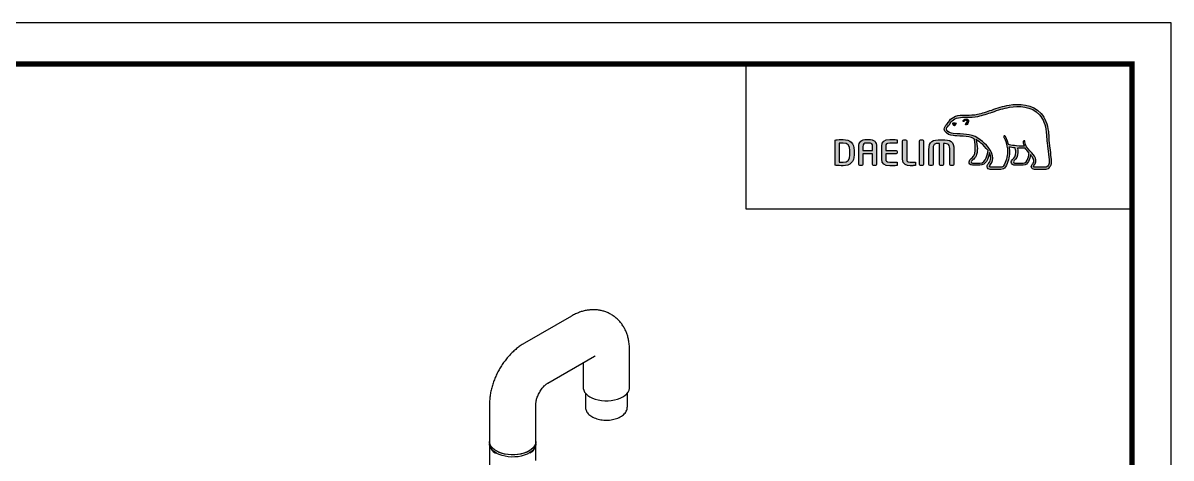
# Model space of a CAD drawing. Extents: x 0 to 1823, y 0 to 1336.
# Drawn here: x 956 to 1823, y 1007 to 1336 of the extents above; entities that cross this region are included whole.
import ezdxf

# ---------------------------------------------------------------- set-up
doc = ezdxf.new("R2010")
doc.units = 0
doc.header["$LTSCALE"] = 10
doc.header["$MEASUREMENT"] = 0
doc.layers.get('0').update_dxf_attribs({"linetype": 'CONTINUOUS'})
doc.layers.add('레이어 1', color=7, linetype='CONTINUOUS')

msp = doc.modelspace()

# ---------------------------------------------------------------- hatches: boundary and pattern name
at = {"layer": '레이어 1'}
h = msp.add_hatch(color=5, dxfattribs=at)
h.dxf.hatch_style = 1
edge = h.paths.add_edge_path(flags=16)
edge.add_spline(control_points=[(1729.71, 1227.44), (1728.92, 1226.56), (1727.92, 1226.55), (1727.88, 1226.55), (1727.88, 1226.55), (1719.88, 1226.55), (1719.88, 1226.55), (1719.59, 1226.55), (1719.36, 1226.62), (1719.22, 1226.77), (1719.1, 1226.89), (1719.04, 1227.07), (1719.04, 1227.29), (1719.04, 1227.74), (1719.37, 1228.16), (1719.72, 1228.6), (1720.04, 1229.01), (1720.35, 1229.41), (1720.52, 1229.89), (1720.96, 1231.07), (1720.91, 1232.33), (1720.39, 1233.43), (1719.45, 1235.44), (1718.05, 1237.01), (1716.69, 1238.53), (1716.69, 1238.53), (1716.23, 1239.04), (1716.23, 1239.04), (1714.46, 1241.01), (1712.64, 1243.04), (1712.5, 1245.8), (1712.46, 1246.35), (1712.21, 1246.68), (1711.86, 1246.66), (1711.86, 1246.66), (1711.34, 1246.41), (1711.33, 1246.41), (1711.19, 1246.26), (1711.11, 1246.03), (1711.11, 1245.76), (1711.11, 1245.76), (1711.12, 1245.67), (1711.12, 1245.67), (1711.19, 1244.67), (1711.43, 1243.7), (1711.84, 1242.68), (1711.84, 1242.68), (1711.89, 1242.58), (1711.89, 1242.58), (1711.89, 1242.58), (1711.78, 1242.57), (1711.78, 1242.57), (1706.64, 1242.37), (1701.61, 1243.34), (1700.13, 1243.7), (1699.22, 1247.37), (1697.74, 1249.8), (1697.68, 1249.9), (1697.56, 1250.09), (1697.38, 1250.24), (1697.2, 1250.29), (1697.2, 1250.29), (1696.77, 1250.23), (1696.72, 1250.22), (1696.68, 1250.17), (1696.6, 1250.06), (1696.44, 1249.84), (1696.44, 1249.84), (1696.42, 1249.66), (1696.42, 1249.66), (1696.42, 1249.66), (1696.55, 1249.18), (1696.55, 1249.18), (1696.67, 1248.98), (1699.3, 1244.37), (1699.3, 1238.25), (1699.3, 1234.48), (1698.31, 1230.92), (1696.35, 1227.68), (1695.89, 1226.9), (1695.27, 1226.55), (1694.36, 1226.55), (1694.36, 1226.55), (1686.48, 1226.55), (1686.48, 1226.55), (1686.22, 1226.55), (1685.67, 1226.73), (1685.67, 1227.3), (1685.67, 1227.62), (1685.96, 1228.13), (1686.45, 1228.68), (1689.73, 1232.33), (1687.84, 1238.05), (1684.69, 1241.81), (1681.64, 1245.44), (1676.68, 1250.01), (1670.3, 1251.14), (1668.05, 1251.54), (1664.33, 1251.76), (1661.33, 1251.93), (1661.33, 1251.93), (1658.3, 1252.11), (1658.3, 1252.11), (1656.75, 1252.23), (1654.18, 1253.19), (1653.4, 1254.67), (1653.07, 1255.28), (1653.1, 1255.91), (1653.52, 1256.62), (1653.78, 1257.05), (1654.14, 1257.43), (1654.59, 1257.88), (1655.08, 1258.38), (1655.6, 1258.9), (1656, 1259.59), (1656, 1259.59), (1656.11, 1259.81), (1656.11, 1259.81), (1657.63, 1262.72), (1660.77, 1264.25), (1665.43, 1264.38), (1665.43, 1264.38), (1668.06, 1264.41), (1668.06, 1264.41), (1670.95, 1264.42), (1674.23, 1264.44), (1676.92, 1265.02), (1680.71, 1265.83), (1684.5, 1267.13), (1687.85, 1268.27), (1687.85, 1268.27), (1687.96, 1268.31), (1687.96, 1268.31), (1692.1, 1269.72), (1696.38, 1271.19), (1700.76, 1271.9), (1707.77, 1273.06), (1717.39, 1273.02), (1723.45, 1266.22), (1726.25, 1263.08), (1727.97, 1258.75), (1728.56, 1253.36), (1728.56, 1253.36), (1728.54, 1253.38), (1728.52, 1253.39), (1728.57, 1253.29), (1728.61, 1252.68), (1728.86, 1249.25), (1728.93, 1247.6), (1729.01, 1245.9), (1729.44, 1242.73), (1729.44, 1242.73), (1730.66, 1232.15), (1730.66, 1232.15), (1730.66, 1232.15), (1730.74, 1230.87), (1730.74, 1230.87), (1730.74, 1229.35), (1730.39, 1228.19), (1729.71, 1227.44)], knot_values=[0, 0, 0, 0, 1, 1, 1, 2, 2, 2, 3, 3, 3, 4, 4, 4, 5, 5, 5, 6, 6, 6, 7, 7, 7, 8, 8, 8, 9, 9, 9, 10, 10, 10, 11, 11, 11, 12, 12, 12, 13, 13, 13, 14, 14, 14, 15, 15, 15, 16, 16, 16, 17, 17, 17, 18, 18, 18, 19, 19, 19, 20, 20, 20, 21, 21, 21, 22, 22, 22, 23, 23, 23, 24, 24, 24, 25, 25, 25, 26, 26, 26, 27, 27, 27, 28, 28, 28, 29, 29, 29, 30, 30, 30, 31, 31, 31, 32, 32, 32, 33, 33, 33, 34, 34, 34, 35, 35, 35, 36, 36, 36, 37, 37, 37, 38, 38, 38, 39, 39, 39, 40, 40, 40, 41, 41, 41, 42, 42, 42, 43, 43, 43, 44, 44, 44, 45, 45, 45, 46, 46, 46, 47, 47, 47, 48, 48, 48, 49, 49, 49, 50, 50, 50, 51, 51, 51, 52, 52, 52, 53, 53, 53, 53], degree=3, periodic=0)
edge = h.paths.add_edge_path(flags=16)
edge.add_spline(control_points=[(1711.23, 1229.72), (1711.23, 1229.72), (1704.71, 1229.72), (1704.71, 1229.72), (1704.23, 1229.72), (1703.84, 1230.11), (1703.84, 1230.6), (1703.84, 1230.94), (1704.14, 1231.38), (1704.42, 1231.68), (1705.75, 1232.95), (1707.11, 1234.7), (1707.11, 1238.02), (1707.11, 1238.02), (1707.02, 1239.52), (1707.02, 1239.53), (1707.02, 1239.53), (1706.78, 1241), (1706.78, 1241), (1706.78, 1241), (1706.77, 1241.09), (1706.77, 1241.09), (1706.77, 1241.09), (1706.86, 1241.08), (1706.86, 1241.08), (1708.08, 1240.99), (1710.45, 1240.86), (1712.7, 1240.97), (1713.28, 1240.06), (1714.2, 1238.88), (1715.55, 1237.32), (1715.49, 1236.54), (1714.85, 1229.72), (1711.23, 1229.72)], knot_values=[0, 0, 0, 0, 1, 1, 1, 2, 2, 2, 3, 3, 3, 4, 4, 4, 5, 5, 5, 6, 6, 6, 7, 7, 7, 8, 8, 8, 9, 9, 9, 10, 10, 10, 11, 11, 11, 11], degree=3, periodic=0)
edge = h.paths.add_edge_path(flags=16)
edge.add_spline(control_points=[(1678.51, 1229.72), (1678.51, 1229.72), (1672.78, 1229.72), (1672.78, 1229.72), (1672.35, 1229.72), (1671.89, 1230.08), (1671.89, 1230.6), (1671.89, 1230.92), (1672.16, 1231.31), (1672.64, 1231.7), (1674.09, 1232.85), (1676.29, 1234.6), (1676.52, 1239.42), (1676.52, 1239.42), (1676.56, 1240.74), (1676.56, 1240.74), (1676.56, 1242.79), (1676.09, 1245.27), (1675.64, 1247.48), (1675.64, 1247.48), (1675.57, 1247.7), (1675.57, 1247.7), (1675.57, 1247.7), (1675.76, 1247.56), (1675.76, 1247.56), (1676.61, 1247.03), (1681.28, 1243.86), (1684.6, 1239.18), (1684.33, 1236.97), (1683.08, 1229.72), (1678.51, 1229.72)], knot_values=[0, 0, 0, 0, 1, 1, 1, 2, 2, 2, 3, 3, 3, 4, 4, 4, 5, 5, 5, 6, 6, 6, 7, 7, 7, 8, 8, 8, 9, 9, 9, 10, 10, 10, 10], degree=3, periodic=0)
edge = h.paths.add_edge_path()
edge.add_spline(control_points=[(1732.28, 1232.31), (1732.28, 1232.33), (1731.06, 1242.95), (1731.06, 1242.95), (1730.61, 1246.13), (1730.55, 1247.82), (1730.49, 1249.32), (1730.49, 1249.32), (1730.19, 1253.52), (1730.19, 1253.52), (1729.55, 1259.26), (1727.69, 1263.9), (1724.66, 1267.29), (1718.12, 1274.64), (1707.91, 1274.72), (1700.49, 1273.5), (1695.94, 1272.75), (1691.59, 1271.26), (1687.39, 1269.82), (1687.39, 1269.82), (1687.25, 1269.78), (1687.25, 1269.78), (1683.97, 1268.66), (1680.24, 1267.38), (1676.58, 1266.6), (1674.06, 1266.06), (1670.91, 1266.04), (1668.13, 1266.02), (1668.13, 1266.02), (1665.38, 1265.99), (1665.38, 1265.99), (1660.09, 1265.86), (1656.49, 1264.03), (1654.67, 1260.55), (1654.67, 1260.55), (1654.58, 1260.4), (1654.58, 1260.4), (1654.28, 1259.87), (1653.84, 1259.42), (1653.44, 1259.02), (1653, 1258.58), (1652.5, 1258.08), (1652.12, 1257.43), (1651.74, 1256.79), (1651.55, 1256.13), (1651.55, 1255.49), (1651.55, 1254.95), (1651.68, 1254.42), (1651.96, 1253.91), (1653.08, 1251.79), (1656.29, 1250.64), (1658.2, 1250.51), (1658.2, 1250.51), (1661.02, 1250.33), (1661.09, 1250.33), (1663.91, 1250.17), (1667.76, 1249.94), (1670.02, 1249.55), (1671.33, 1249.31), (1672.83, 1248.84), (1674.21, 1248.19), (1674.31, 1247.83), (1675.02, 1244.65), (1675.02, 1240.74), (1675.02, 1240.74), (1674.99, 1239.49), (1674.99, 1239.49), (1674.79, 1235.37), (1672.99, 1233.93), (1671.67, 1232.87), (1671.54, 1232.77), (1670.36, 1231.79), (1670.28, 1230.62), (1670.22, 1229.95), (1670.41, 1229.35), (1670.81, 1228.91), (1671.25, 1228.44), (1671.91, 1228.2), (1672.78, 1228.2), (1672.78, 1228.2), (1678.51, 1228.2), (1678.51, 1228.2), (1682.79, 1228.2), (1684.91, 1232.82), (1685.55, 1237.14), (1685.55, 1237.14), (1685.57, 1237.75), (1685.57, 1237.75), (1685.57, 1237.75), (1685.74, 1237.44), (1685.74, 1237.44), (1686.29, 1236.22), (1686.62, 1234.76), (1686.62, 1233.66), (1686.62, 1232.11), (1686.15, 1230.76), (1685.24, 1229.76), (1685.01, 1229.53), (1683.86, 1228.34), (1683.86, 1227.16), (1683.86, 1227.16), (1683.87, 1226.96), (1683.87, 1226.96), (1684.04, 1225.56), (1685.17, 1224.93), (1686.22, 1224.93), (1686.22, 1224.93), (1694.36, 1224.93), (1694.36, 1224.93), (1695.83, 1224.93), (1697, 1225.6), (1697.75, 1226.84), (1699.82, 1230.28), (1700.87, 1234.01), (1700.87, 1237.93), (1700.87, 1239.16), (1700.75, 1240.46), (1700.53, 1241.82), (1700.53, 1241.82), (1700.51, 1241.93), (1700.51, 1241.93), (1700.51, 1241.93), (1700.61, 1241.9), (1700.61, 1241.9), (1701.59, 1241.71), (1703.17, 1241.44), (1705.11, 1241.23), (1705.11, 1241.23), (1705.17, 1241.22), (1705.17, 1241.22), (1705.17, 1241.22), (1705.43, 1239.73), (1705.43, 1239.73), (1705.43, 1239.73), (1705.49, 1239.38), (1705.49, 1239.37), (1705.49, 1239.37), (1705.57, 1238.05), (1705.57, 1238.05), (1705.57, 1234.89), (1704.13, 1233.51), (1703.36, 1232.77), (1703.34, 1232.76), (1702.27, 1231.67), (1702.15, 1230.7), (1702.15, 1230.7), (1702.11, 1230.4), (1702.11, 1230.4), (1702.11, 1230.09), (1702.19, 1229.49), (1702.72, 1228.94), (1703.2, 1228.45), (1703.92, 1228.2), (1704.89, 1228.2), (1704.89, 1228.2), (1711.23, 1228.2), (1711.23, 1228.2), (1715.08, 1228.2), (1716.24, 1233.1), (1716.7, 1235.84), (1716.7, 1235.84), (1716.73, 1236.12), (1716.73, 1236.12), (1716.73, 1236.12), (1716.88, 1235.91), (1716.88, 1235.91), (1717.77, 1234.78), (1718.54, 1233.52), (1718.92, 1232.74), (1719.12, 1232.33), (1719.22, 1231.88), (1719.22, 1231.42), (1719.22, 1231.42), (1719.08, 1230.51), (1719.08, 1230.51), (1718.93, 1230.01), (1718.59, 1229.55), (1718.26, 1229.1), (1717.77, 1228.47), (1717.27, 1227.81), (1717.27, 1227.02), (1717.27, 1227.02), (1717.31, 1226.58), (1717.31, 1226.58), (1717.55, 1225.52), (1718.4, 1224.93), (1719.73, 1224.93), (1719.73, 1224.93), (1727.87, 1224.93), (1727.87, 1224.93), (1728.05, 1224.93), (1729.64, 1224.97), (1730.89, 1226.32), (1731.88, 1227.4), (1732.37, 1228.88), (1732.37, 1230.85), (1732.37, 1230.85), (1732.28, 1232.31), (1732.28, 1232.31)], knot_values=[0, 0, 0, 0, 1, 1, 1, 2, 2, 2, 3, 3, 3, 4, 4, 4, 5, 5, 5, 6, 6, 6, 7, 7, 7, 8, 8, 8, 9, 9, 9, 10, 10, 10, 11, 11, 11, 12, 12, 12, 13, 13, 13, 14, 14, 14, 15, 15, 15, 16, 16, 16, 17, 17, 17, 18, 18, 18, 19, 19, 19, 20, 20, 20, 21, 21, 21, 22, 22, 22, 23, 23, 23, 24, 24, 24, 25, 25, 25, 26, 26, 26, 27, 27, 27, 28, 28, 28, 29, 29, 29, 30, 30, 30, 31, 31, 31, 32, 32, 32, 33, 33, 33, 34, 34, 34, 35, 35, 35, 36, 36, 36, 37, 37, 37, 38, 38, 38, 39, 39, 39, 40, 40, 40, 41, 41, 41, 42, 42, 42, 43, 43, 43, 44, 44, 44, 45, 45, 45, 46, 46, 46, 47, 47, 47, 48, 48, 48, 49, 49, 49, 50, 50, 50, 51, 51, 51, 52, 52, 52, 53, 53, 53, 54, 54, 54, 55, 55, 55, 56, 56, 56, 57, 57, 57, 58, 58, 58, 59, 59, 59, 60, 60, 60, 61, 61, 61, 62, 62, 62, 63, 63, 63, 64, 64, 64, 65, 65, 65, 66, 66, 66, 66], degree=3, periodic=0)
edge = h.paths.add_edge_path(flags=0)
edge.add_spline(control_points=[(1658.06, 1259.79), (1658.06, 1259.79), (1659.25, 1260.33), (1660.72, 1259.76), (1660.72, 1259.76), (1660.9, 1259.69), (1660.66, 1259.35), (1659.95, 1258.39), (1659.24, 1258.18), (1659.24, 1258.18), (1659.24, 1258.18), (1658.73, 1258), (1658.45, 1258.35), (1657.87, 1259.03), (1657.85, 1259.43), (1657.85, 1259.43), (1657.85, 1259.43), (1657.79, 1259.72), (1658.06, 1259.79)], knot_values=[0, 0, 0, 0, 1, 1, 1, 2, 2, 2, 3, 3, 3, 4, 4, 4, 5, 5, 5, 6, 6, 6, 6], degree=3, periodic=0)
edge = h.paths.add_edge_path(flags=0)
edge.add_spline(control_points=[(1665.88, 1261.97), (1665.7, 1261.78), (1665.69, 1261.46), (1665.88, 1261.29), (1666.06, 1261.12), (1666.38, 1261.16), (1666.56, 1261.36), (1666.65, 1261.46), (1667.62, 1262.61), (1668.46, 1262.02), (1668.77, 1261.8), (1668.9, 1261.49), (1668.85, 1261.08), (1668.78, 1260.44), (1668.22, 1259.7), (1667.83, 1259.45), (1667.61, 1259.32), (1667.46, 1259.03), (1667.57, 1258.8), (1667.67, 1258.57), (1667.96, 1258.5), (1668.2, 1258.61), (1668.9, 1258.94), (1669.79, 1260.07), (1669.91, 1261.11), (1669.99, 1261.84), (1669.66, 1262.44), (1669.08, 1262.84), (1667.83, 1263.73), (1666.41, 1262.54), (1665.88, 1261.97)], knot_values=[0, 0, 0, 0, 1, 1, 1, 2, 2, 2, 3, 3, 3, 4, 4, 4, 5, 5, 5, 6, 6, 6, 7, 7, 7, 8, 8, 8, 9, 9, 9, 10, 10, 10, 10], degree=3, periodic=0)
edge = h.paths.add_edge_path(flags=0)
edge.add_spline(control_points=[(1665.72, 1261.1), (1665.72, 1261.1), (1665.72, 1261.1), (1665.72, 1261.1), (1665.72, 1261.1), (1665.72, 1261.1), (1665.72, 1261.1)], knot_values=[0, 0, 0, 0, 1, 1, 1, 2, 2, 2, 2], degree=3, periodic=0)
h = msp.add_hatch(color=5, dxfattribs=at)
h.dxf.hatch_style = 2
edge = h.paths.add_edge_path()
edge.add_spline(control_points=[(1658.06, 1259.79), (1658.06, 1259.79), (1659.25, 1260.33), (1660.72, 1259.76), (1660.72, 1259.76), (1660.9, 1259.69), (1660.66, 1259.35), (1659.95, 1258.39), (1659.24, 1258.18), (1659.24, 1258.18), (1659.24, 1258.18), (1658.73, 1258), (1658.45, 1258.35), (1657.87, 1259.03), (1657.85, 1259.43), (1657.85, 1259.43), (1657.85, 1259.43), (1657.79, 1259.72), (1658.06, 1259.79)], knot_values=[0, 0, 0, 0, 1, 1, 1, 2, 2, 2, 3, 3, 3, 4, 4, 4, 5, 5, 5, 6, 6, 6, 6], degree=3, periodic=0)
h = msp.add_hatch(color=5, dxfattribs=at)
h.dxf.hatch_style = 2
edge = h.paths.add_edge_path()
edge.add_spline(control_points=[(1665.88, 1261.97), (1665.7, 1261.78), (1665.69, 1261.46), (1665.88, 1261.29), (1666.06, 1261.12), (1666.38, 1261.16), (1666.56, 1261.36), (1666.65, 1261.46), (1667.62, 1262.61), (1668.46, 1262.02), (1668.77, 1261.8), (1668.9, 1261.49), (1668.85, 1261.08), (1668.78, 1260.44), (1668.22, 1259.7), (1667.83, 1259.45), (1667.61, 1259.32), (1667.46, 1259.03), (1667.57, 1258.8), (1667.67, 1258.57), (1667.96, 1258.5), (1668.2, 1258.61), (1668.9, 1258.94), (1669.79, 1260.07), (1669.91, 1261.11), (1669.99, 1261.84), (1669.66, 1262.44), (1669.08, 1262.84), (1667.83, 1263.73), (1666.41, 1262.54), (1665.88, 1261.97)], knot_values=[0, 0, 0, 0, 1, 1, 1, 2, 2, 2, 3, 3, 3, 4, 4, 4, 5, 5, 5, 6, 6, 6, 7, 7, 7, 8, 8, 8, 9, 9, 9, 10, 10, 10, 10], degree=3, periodic=0)
h = msp.add_hatch(color=5, dxfattribs=at)
h.dxf.hatch_style = 2
edge = h.paths.add_edge_path()
edge.add_spline(control_points=[(1580.37, 1235.94), (1580.37, 1232.22), (1578.67, 1230.42), (1575.19, 1230.42), (1575.19, 1230.42), (1572.8, 1230.46), (1572.18, 1230.47), (1572.18, 1230.47), (1572.18, 1244.71), (1572.18, 1244.71), (1573.41, 1244.84), (1575.17, 1244.86), (1575.19, 1244.86), (1578.77, 1244.86), (1580.37, 1243.15), (1580.37, 1239.34), (1580.37, 1239.34), (1580.37, 1235.94), (1580.37, 1235.94)], knot_values=[0, 0, 0, 0, 1, 1, 1, 2, 2, 2, 3, 3, 3, 4, 4, 4, 5, 5, 5, 6, 6, 6, 6], degree=3, periodic=0)
edge = h.paths.add_edge_path()
edge.add_spline(control_points=[(1575.19, 1247.53), (1573.25, 1247.53), (1570.74, 1247.41), (1569.91, 1247.28), (1569.4, 1247.19), (1569.07, 1246.81), (1569.07, 1246.3), (1569.07, 1246.3), (1569.07, 1228.97), (1569.07, 1228.97), (1569.07, 1228.44), (1569.4, 1228.06), (1569.94, 1227.99), (1570.72, 1227.86), (1573.22, 1227.74), (1575.19, 1227.74), (1580.59, 1227.74), (1583.45, 1230.58), (1583.45, 1235.94), (1583.45, 1235.94), (1583.45, 1239.34), (1583.45, 1239.34), (1583.45, 1244.7), (1580.59, 1247.53), (1575.19, 1247.53)], knot_values=[0, 0, 0, 0, 1, 1, 1, 2, 2, 2, 3, 3, 3, 4, 4, 4, 5, 5, 5, 6, 6, 6, 7, 7, 7, 8, 8, 8, 8], degree=3, periodic=0)
h = msp.add_hatch(color=5, dxfattribs=at)
h.dxf.hatch_style = 2
edge = h.paths.add_edge_path()
edge.add_spline(control_points=[(1597.4, 1239.36), (1597.4, 1239.36), (1590.1, 1239.36), (1590.1, 1239.36), (1590.1, 1239.63), (1590.1, 1241.96), (1590.1, 1241.96), (1590.1, 1244.39), (1590.83, 1244.8), (1593, 1244.8), (1593, 1244.8), (1594.51, 1244.8), (1594.51, 1244.8), (1596.67, 1244.8), (1597.4, 1244.39), (1597.4, 1241.96), (1597.4, 1241.96), (1597.4, 1239.63), (1597.4, 1239.36)], knot_values=[0, 0, 0, 0, 1, 1, 1, 2, 2, 2, 3, 3, 3, 4, 4, 4, 5, 5, 5, 6, 6, 6, 6], degree=3, periodic=0)
edge = h.paths.add_edge_path()
edge.add_spline(control_points=[(1594.51, 1247.53), (1594.51, 1247.53), (1593, 1247.53), (1593, 1247.53), (1588.86, 1247.53), (1587.02, 1245.81), (1587.02, 1241.96), (1587.02, 1241.96), (1587.02, 1228.77), (1587.02, 1228.77), (1587.02, 1228.31), (1587.4, 1227.92), (1587.84, 1227.92), (1587.84, 1227.92), (1589.29, 1227.92), (1589.29, 1227.92), (1589.8, 1227.92), (1590.1, 1228.35), (1590.1, 1228.77), (1590.1, 1228.77), (1590.1, 1236.35), (1590.1, 1236.65), (1590.1, 1236.65), (1597.4, 1236.65), (1597.4, 1236.65), (1597.4, 1236.35), (1597.4, 1228.77), (1597.4, 1228.77), (1597.4, 1228.3), (1597.77, 1227.92), (1598.23, 1227.92), (1598.23, 1227.92), (1599.65, 1227.92), (1599.65, 1227.92), (1600.15, 1227.92), (1600.49, 1228.36), (1600.49, 1228.77), (1600.49, 1228.77), (1600.49, 1241.96), (1600.49, 1241.96), (1600.49, 1245.81), (1598.64, 1247.53), (1594.51, 1247.53)], knot_values=[0, 0, 0, 0, 1, 1, 1, 2, 2, 2, 3, 3, 3, 4, 4, 4, 5, 5, 5, 6, 6, 6, 7, 7, 7, 8, 8, 8, 9, 9, 9, 10, 10, 10, 11, 11, 11, 12, 12, 12, 13, 13, 13, 14, 14, 14, 14], degree=3, periodic=0)
h = msp.add_hatch(color=5, dxfattribs=at)
h.dxf.hatch_style = 2
edge = h.paths.add_edge_path()
edge.add_spline(control_points=[(1604.41, 1242.49), (1604.41, 1242.49), (1604.41, 1232.79), (1604.41, 1232.79), (1604.41, 1229.39), (1606.35, 1227.74), (1610.34, 1227.74), (1612.1, 1227.74), (1614.5, 1227.77), (1615.45, 1227.86), (1615.44, 1227.86), (1615.92, 1227.91), (1615.92, 1227.91), (1615.92, 1227.91), (1616.06, 1227.92), (1616.06, 1227.92), (1616.06, 1227.92), (1616.06, 1230.52), (1616.06, 1230.52), (1616.06, 1230.52), (1610.36, 1230.52), (1610.36, 1230.52), (1607.5, 1230.52), (1607.5, 1231.33), (1607.5, 1232.79), (1607.5, 1232.79), (1607.5, 1236.38), (1607.5, 1236.67), (1607.8, 1236.67), (1615.16, 1236.67), (1615.16, 1236.67), (1615.65, 1236.67), (1616.04, 1237.05), (1616.04, 1237.52), (1616.04, 1237.52), (1616.04, 1238.48), (1616.04, 1238.48), (1616.04, 1238.96), (1615.65, 1239.34), (1615.16, 1239.34), (1615.16, 1239.34), (1607.8, 1239.34), (1607.5, 1239.34), (1607.5, 1239.62), (1607.5, 1242.49), (1607.5, 1242.49), (1607.5, 1243.95), (1607.5, 1244.76), (1610.36, 1244.76), (1610.36, 1244.76), (1616.06, 1244.73), (1616.06, 1244.73), (1616.06, 1244.73), (1616.06, 1247.31), (1616.06, 1247.31), (1616.06, 1247.31), (1615.45, 1247.38), (1615.45, 1247.38), (1614.33, 1247.48), (1611.76, 1247.53), (1610.34, 1247.53), (1606.35, 1247.53), (1604.41, 1245.89), (1604.41, 1242.49)], knot_values=[0, 0, 0, 0, 1, 1, 1, 2, 2, 2, 3, 3, 3, 4, 4, 4, 5, 5, 5, 6, 6, 6, 7, 7, 7, 8, 8, 8, 9, 9, 9, 10, 10, 10, 11, 11, 11, 12, 12, 12, 13, 13, 13, 14, 14, 14, 15, 15, 15, 16, 16, 16, 17, 17, 17, 18, 18, 18, 19, 19, 19, 20, 20, 20, 21, 21, 21, 21], degree=3, periodic=0)
h = msp.add_hatch(color=5, dxfattribs=at)
h.dxf.hatch_style = 2
edge = h.paths.add_edge_path()
edge.add_spline(control_points=[(1621.01, 1247.36), (1620.53, 1247.36), (1620.12, 1246.96), (1620.12, 1246.5), (1620.12, 1246.5), (1620.12, 1232.79), (1620.12, 1232.79), (1620.12, 1228.32), (1623.18, 1227.74), (1625.83, 1227.74), (1627.78, 1227.74), (1628.28, 1227.82), (1628.86, 1227.92), (1628.86, 1227.92), (1629.19, 1227.97), (1629.19, 1227.97), (1629.19, 1227.97), (1629.64, 1228.03), (1629.64, 1228.03), (1629.64, 1228.03), (1629.77, 1228.05), (1629.77, 1228.05), (1629.77, 1228.05), (1629.77, 1230.52), (1629.77, 1230.52), (1629.77, 1230.52), (1625.86, 1230.52), (1625.86, 1230.52), (1623.21, 1230.52), (1623.21, 1231.52), (1623.21, 1232.49), (1623.21, 1232.49), (1623.21, 1246.5), (1623.21, 1246.5), (1623.21, 1246.96), (1622.81, 1247.36), (1622.34, 1247.36), (1622.34, 1247.36), (1621.01, 1247.36), (1621.01, 1247.36)], knot_values=[0, 0, 0, 0, 1, 1, 1, 2, 2, 2, 3, 3, 3, 4, 4, 4, 5, 5, 5, 6, 6, 6, 7, 7, 7, 8, 8, 8, 9, 9, 9, 10, 10, 10, 11, 11, 11, 12, 12, 12, 13, 13, 13, 13], degree=3, periodic=0)
h = msp.add_hatch(color=5, dxfattribs=at)
h.dxf.hatch_style = 2
edge = h.paths.add_edge_path()
edge.add_spline(control_points=[(1633.6, 1247.36), (1633.08, 1247.36), (1632.77, 1246.93), (1632.77, 1246.52), (1632.77, 1246.52), (1632.77, 1228.77), (1632.77, 1228.77), (1632.77, 1228.3), (1633.14, 1227.92), (1633.6, 1227.92), (1633.6, 1227.92), (1635.04, 1227.92), (1635.04, 1227.92), (1635.55, 1227.92), (1635.86, 1228.35), (1635.86, 1228.77), (1635.86, 1228.77), (1635.86, 1246.52), (1635.86, 1246.52), (1635.86, 1246.99), (1635.5, 1247.36), (1635.04, 1247.36), (1635.04, 1247.36), (1633.6, 1247.36), (1633.6, 1247.36)], knot_values=[0, 0, 0, 0, 1, 1, 1, 2, 2, 2, 3, 3, 3, 4, 4, 4, 5, 5, 5, 6, 6, 6, 7, 7, 7, 8, 8, 8, 8], degree=3, periodic=0)
h = msp.add_hatch(color=5, dxfattribs=at)
h.dxf.hatch_style = 2
edge = h.paths.add_edge_path()
edge.add_spline(control_points=[(1640.01, 1239.7), (1640.01, 1239.7), (1640.01, 1228.77), (1640.01, 1228.77), (1640.01, 1228.3), (1640.38, 1227.92), (1640.84, 1227.92), (1640.84, 1227.92), (1642.3, 1227.92), (1642.3, 1227.92), (1642.82, 1227.92), (1643.12, 1228.35), (1643.12, 1228.77), (1643.12, 1228.77), (1643.12, 1239.43), (1643.12, 1239.43), (1643.12, 1244.12), (1643.92, 1244.58), (1647.89, 1244.59), (1647.89, 1244.3), (1647.89, 1228.77), (1647.89, 1228.77), (1647.89, 1228.28), (1648.25, 1227.92), (1648.71, 1227.92), (1648.71, 1227.92), (1650.15, 1227.92), (1650.15, 1227.92), (1650.66, 1227.92), (1650.97, 1228.35), (1650.97, 1228.77), (1650.97, 1228.77), (1650.97, 1244.25), (1650.97, 1244.56), (1652.83, 1244.55), (1654.13, 1244.4), (1654.84, 1243.7), (1655.59, 1242.95), (1655.73, 1241.56), (1655.73, 1239.43), (1655.73, 1239.43), (1655.73, 1228.77), (1655.73, 1228.77), (1655.73, 1228.31), (1656.11, 1227.92), (1656.56, 1227.92), (1656.56, 1227.92), (1658.03, 1227.92), (1658.03, 1227.92), (1658.54, 1227.92), (1658.85, 1228.36), (1658.85, 1228.77), (1658.85, 1228.77), (1658.85, 1239.7), (1658.85, 1239.7), (1658.85, 1246.32), (1656.5, 1247.44), (1649.45, 1247.44), (1642.37, 1247.44), (1640.01, 1246.32), (1640.01, 1239.7)], knot_values=[0, 0, 0, 0, 1, 1, 1, 2, 2, 2, 3, 3, 3, 4, 4, 4, 5, 5, 5, 6, 6, 6, 7, 7, 7, 8, 8, 8, 9, 9, 9, 10, 10, 10, 11, 11, 11, 12, 12, 12, 13, 13, 13, 14, 14, 14, 15, 15, 15, 16, 16, 16, 17, 17, 17, 18, 18, 18, 19, 19, 19, 20, 20, 20, 20], degree=3, periodic=0)

# ---------------------------------------------------------------- linework, layer by layer
at = {"color": 5, "ltscale": 0.5}
msp.add_line((1501.99, 1194.87), (1501.99, 1304.59), dxfattribs=at)
at = {"color": 5}
msp.add_line((1678.25, 1228.2), (1678.25, 1228.2), dxfattribs=at)
at = {"color": 5, "ltscale": 40}
msp.add_line((1793.31, 1194.87), (1501.99, 1194.87), dxfattribs=at)
at = {"color": 7, "linetype": 'Continuous', "lineweight": 25}
for p, q in [((1369.98, 1114.21), (1334.63, 1093.8)), ((1352.13, 1063.49), (1387.48, 1083.9)), ((1413.91, 1060.27), (1413.91, 1088.85)), ((1378.91, 1078.95), (1378.91, 1060.27)), ((1380.56, 1055.99), (1380.56, 1045.57)), ((1412.26, 1045.57), (1412.26, 1055.99)), ((1308.2, 1048.03), (1308.2, 1019.45)), ((1343.2, 1019.45), (1343.2, 1048.03)), ((1412.26, 1045.44), (1412.26, 1045.57)), ((1308.2, 1019.45), (1308.2, 1017.82)), ((1308.2, 1017.41), (1308.2, 973.15)), ((1343.2, 1017.82), (1343.2, 1019.45)), ((1343.2, 1005.18), (1343.2, 1017.41))]:
    msp.add_line(p, q, dxfattribs=at)
at = {"ltscale": 0.5}
msp.add_lwpolyline([(0, 0), (1822.8, 0), (1822.8, 1335.6), (0, 1335.6)], close=True, dxfattribs=at)
at = {"color": 5, "linetype": 'ByBlock', "lineweight": 200, "const_width": 4.2}
msp.add_lwpolyline([(29.31, 57.19), (1793.31, 57.19), (1793.31, 1304.59), (29.31, 1304.59)], close=True, dxfattribs=at)
at = {"color": 7, "linetype": 'Continuous', "lineweight": 25, "flags": 128}
for points in [[(1378.91, 1060.27), (1378.95, 1059.55), (1379.31, 1058.12), (1380.01, 1056.74), (1381.05, 1055.43), (1382.4, 1054.22), (1384.04, 1053.13), (1385.92, 1052.18), (1388.02, 1051.4), (1390.29, 1050.81), (1392.69, 1050.4), (1395.16, 1050.19), (1397.66, 1050.19), (1400.13, 1050.4), (1402.53, 1050.81), (1404.8, 1051.4), (1406.9, 1052.18), (1408.78, 1053.13), (1410.42, 1054.22), (1411.77, 1055.43), (1412.81, 1056.74), (1413.51, 1058.12), (1413.87, 1059.55), (1413.91, 1060.27)], [(1343.2, 1019.45), (1343.15, 1018.73), (1342.8, 1017.3), (1342.1, 1015.92), (1341.06, 1014.61), (1339.71, 1013.4), (1338.07, 1012.31), (1336.19, 1011.36), (1334.09, 1010.58), (1331.82, 1009.99), (1329.42, 1009.58), (1326.95, 1009.37), (1324.45, 1009.37), (1321.98, 1009.58), (1319.58, 1009.99), (1317.31, 1010.58), (1315.21, 1011.36), (1313.33, 1012.31), (1311.69, 1013.4), (1310.34, 1014.61), (1309.3, 1015.92), (1308.6, 1017.3), (1308.24, 1018.73), (1308.2, 1019.45)], [(1308.68, 1017.09), (1308.28, 1018.51), (1308.2, 1019.45)], [(1308.68, 1015.45), (1308.28, 1016.88), (1308.2, 1017.82)], [(1343.2, 1019.45), (1343.18, 1018.95), (1342.88, 1017.52), (1342.23, 1016.13), (1341.24, 1014.8), (1339.94, 1013.57), (1338.34, 1012.47), (1336.49, 1011.5), (1334.42, 1010.69), (1332.17, 1010.06), (1329.79, 1009.63), (1327.33, 1009.39), (1324.83, 1009.36), (1322.35, 1009.53), (1319.94, 1009.91), (1317.65, 1010.48), (1315.52, 1011.23), (1313.6, 1012.15), (1311.92, 1013.22), (1310.53, 1014.42), (1309.44, 1015.71), (1308.68, 1017.09)], [(1343.2, 1017.82), (1343.18, 1017.32), (1342.88, 1015.89), (1342.23, 1014.5), (1341.24, 1013.17), (1339.94, 1011.94), (1338.34, 1010.83), (1336.49, 1009.86), (1334.42, 1009.06), (1332.17, 1008.43), (1329.79, 1008), (1327.33, 1007.76), (1324.83, 1007.73), (1322.35, 1007.9), (1319.94, 1008.28), (1317.65, 1008.85), (1315.52, 1009.6), (1313.6, 1010.52), (1311.92, 1011.59), (1310.53, 1012.78), (1309.44, 1014.08), (1308.68, 1015.45)]]:
    msp.add_lwpolyline(points, dxfattribs=at)
at = {"color": 7, "linetype": 'Continuous', "lineweight": 25}
for centre, radius, start, end in [((1316.63, 1018.11), 8.44, 183.34421, 242.97026), ((1334.85, 1018.08), 8.36, 298.2826, 356.79065)]:
    msp.add_arc(centre, radius, start, end, dxfattribs=at)
for points, knots in [([(1413.91, 1088.85), (1413.9, 1089.55), (1413.87, 1091.44), (1413.57, 1094.33), (1412.97, 1097.47), (1412.14, 1100.36), (1411.07, 1103.08), (1409.72, 1105.72), (1408.08, 1108.24), (1406.14, 1110.59), (1403.99, 1112.67), (1401.67, 1114.45), (1399.19, 1115.95), (1396.6, 1117.15), (1393.91, 1118.05), (1391.14, 1118.65), (1388.32, 1118.97), (1385.46, 1118.99), (1382.57, 1118.73), (1379.65, 1118.18), (1376.73, 1117.34), (1373.8, 1116.2), (1371.56, 1115.11), (1370.3, 1114.39), (1369.98, 1114.21)], [0, 0, 0, 0, 0.032996, 0.088318, 0.137415, 0.185252, 0.231868, 0.277402, 0.32706, 0.375506, 0.422812, 0.469201, 0.514902, 0.560142, 0.605095, 0.649989, 0.69507, 0.740597, 0.786833, 0.834033, 0.882421, 0.932142, 0.98321, 1, 1, 1, 1]), ([(1334.63, 1093.8), (1334.03, 1093.45), (1332.45, 1092.5), (1329.97, 1090.75), (1327.24, 1088.5), (1324.63, 1086.03), (1322.17, 1083.37), (1319.87, 1080.52), (1317.74, 1077.53), (1315.8, 1074.41), (1314.04, 1071.17), (1312.49, 1067.83), (1311.14, 1064.41), (1310.03, 1060.92), (1309.15, 1057.37), (1308.54, 1053.79), (1308.24, 1050.67), (1308.21, 1048.75), (1308.2, 1048.03)], [0, 0, 0, 0, 0.0396744, 0.1049348, 0.17038, 0.2359304, 0.3013224, 0.3664751, 0.4314192, 0.4962565, 0.5611276, 0.6261704, 0.6915231, 0.7573516, 0.8237981, 0.8909511, 0.9587886, 1, 1, 1, 1]), ([(1387.48, 1083.9), (1387.56, 1083.95), (1387.79, 1084.08), (1387.96, 1084.14), (1387.91, 1084.12), (1387.9, 1084.12)], [0, 0, 0, 0, 0.310392, 0.873175, 1, 1, 1, 1]), ([(1343.2, 1048.03), (1343.2, 1048.14), (1343.21, 1048.45), (1343.27, 1049.17), (1343.45, 1050.24), (1343.76, 1051.5), (1344.23, 1052.91), (1344.85, 1054.43), (1345.61, 1055.99), (1346.5, 1057.52), (1347.48, 1058.97), (1348.52, 1060.29), (1349.54, 1061.42), (1350.51, 1062.33), (1351.36, 1063), (1351.87, 1063.34), (1352.08, 1063.47), (1352.13, 1063.49)], [0, 0, 0, 0, 0.03852, 0.105835, 0.17396, 0.243837, 0.31566, 0.389274, 0.464282, 0.540139, 0.616236, 0.69177, 0.766238, 0.839327, 0.911028, 0.981766, 1, 1, 1, 1]), ([(1380.59, 1045.51), (1380.58, 1045.4), (1380.54, 1044.81), (1380.78, 1043.74), (1381.3, 1042.37), (1382.14, 1041.07), (1383.25, 1039.86), (1384.62, 1038.77), (1386.25, 1037.8), (1388.09, 1036.99), (1390.09, 1036.35), (1392.21, 1035.89), (1394.42, 1035.62), (1396.66, 1035.55), (1398.89, 1035.66), (1401.08, 1035.97), (1403.18, 1036.47), (1405.16, 1037.15), (1406.97, 1038.01), (1408.58, 1039.04), (1409.95, 1040.23), (1411.05, 1041.56), (1411.8, 1042.99), (1412.2, 1044.29), (1412.21, 1045.1), (1412.22, 1045.4)], [0, 0, 0, 0, 0.009459, 0.051694, 0.093864, 0.136804, 0.181061, 0.226645, 0.273129, 0.319989, 0.366816, 0.413512, 0.460086, 0.506593, 0.553103, 0.599676, 0.646383, 0.693303, 0.740503, 0.787997, 0.835638, 0.882908, 0.929088, 0.973636, 1, 1, 1, 1])]:
    msp.add_open_spline(points, degree=3, knots=knots, dxfattribs=at)
at = {"layer": '레이어 1', "color": 5}
for points, knots in [([(1732.28, 1232.31), (1732.28, 1232.33), (1731.06, 1242.95), (1731.06, 1242.95), (1730.61, 1246.13), (1730.55, 1247.82), (1730.49, 1249.32), (1730.49, 1249.32), (1730.19, 1253.52), (1730.19, 1253.52), (1729.55, 1259.26), (1727.69, 1263.9), (1724.66, 1267.29), (1718.12, 1274.64), (1707.91, 1274.72), (1700.49, 1273.5), (1695.94, 1272.75), (1691.59, 1271.26), (1687.39, 1269.82), (1687.39, 1269.82), (1687.25, 1269.78), (1687.25, 1269.78), (1683.97, 1268.66), (1680.24, 1267.38), (1676.58, 1266.6), (1674.06, 1266.06), (1670.91, 1266.04), (1668.13, 1266.02), (1668.13, 1266.02), (1665.38, 1265.99), (1665.38, 1265.99), (1660.09, 1265.86), (1656.49, 1264.03), (1654.67, 1260.55), (1654.67, 1260.55), (1654.58, 1260.4), (1654.58, 1260.4), (1654.28, 1259.87), (1653.84, 1259.42), (1653.44, 1259.02), (1653, 1258.58), (1652.5, 1258.08), (1652.12, 1257.43), (1651.74, 1256.79), (1651.55, 1256.13), (1651.55, 1255.49), (1651.55, 1254.95), (1651.68, 1254.42), (1651.96, 1253.91), (1653.08, 1251.79), (1656.29, 1250.64), (1658.2, 1250.51), (1658.2, 1250.51), (1661.02, 1250.33), (1661.09, 1250.33), (1663.91, 1250.17), (1667.76, 1249.94), (1670.02, 1249.55), (1671.33, 1249.31), (1672.83, 1248.84), (1674.21, 1248.19), (1674.31, 1247.83), (1675.02, 1244.65), (1675.02, 1240.74), (1675.02, 1240.74), (1674.99, 1239.49), (1674.99, 1239.49), (1674.79, 1235.37), (1672.99, 1233.93), (1671.67, 1232.87), (1671.54, 1232.77), (1670.36, 1231.79), (1670.28, 1230.62), (1670.22, 1229.95), (1670.41, 1229.35), (1670.81, 1228.91), (1671.25, 1228.44), (1671.91, 1228.2), (1672.78, 1228.2), (1672.78, 1228.2), (1678.51, 1228.2), (1678.51, 1228.2), (1682.79, 1228.2), (1684.91, 1232.82), (1685.55, 1237.14), (1685.55, 1237.14), (1685.57, 1237.75), (1685.57, 1237.75), (1685.57, 1237.75), (1685.74, 1237.44), (1685.74, 1237.44), (1686.29, 1236.22), (1686.62, 1234.76), (1686.62, 1233.66), (1686.62, 1232.11), (1686.15, 1230.76), (1685.24, 1229.76), (1685.01, 1229.53), (1683.86, 1228.34), (1683.86, 1227.16), (1683.86, 1227.16), (1683.87, 1226.96), (1683.87, 1226.96), (1684.04, 1225.56), (1685.17, 1224.93), (1686.22, 1224.93), (1686.22, 1224.93), (1694.36, 1224.93), (1694.36, 1224.93), (1695.83, 1224.93), (1697, 1225.6), (1697.75, 1226.84), (1699.82, 1230.28), (1700.87, 1234.01), (1700.87, 1237.93), (1700.87, 1239.16), (1700.75, 1240.46), (1700.53, 1241.82), (1700.53, 1241.82), (1700.51, 1241.93), (1700.51, 1241.93), (1700.51, 1241.93), (1700.61, 1241.9), (1700.61, 1241.9), (1701.59, 1241.71), (1703.17, 1241.44), (1705.11, 1241.23), (1705.11, 1241.23), (1705.17, 1241.22), (1705.17, 1241.22), (1705.17, 1241.22), (1705.43, 1239.73), (1705.43, 1239.73), (1705.43, 1239.73), (1705.49, 1239.38), (1705.49, 1239.37), (1705.49, 1239.37), (1705.57, 1238.05), (1705.57, 1238.05), (1705.57, 1234.89), (1704.13, 1233.51), (1703.36, 1232.77), (1703.34, 1232.76), (1702.27, 1231.67), (1702.15, 1230.7), (1702.15, 1230.7), (1702.11, 1230.4), (1702.11, 1230.4), (1702.11, 1230.09), (1702.19, 1229.49), (1702.72, 1228.94), (1703.2, 1228.45), (1703.92, 1228.2), (1704.89, 1228.2), (1704.89, 1228.2), (1711.23, 1228.2), (1711.23, 1228.2), (1715.08, 1228.2), (1716.24, 1233.1), (1716.7, 1235.84), (1716.7, 1235.84), (1716.73, 1236.12), (1716.73, 1236.12), (1716.73, 1236.12), (1716.88, 1235.91), (1716.88, 1235.91), (1717.77, 1234.78), (1718.54, 1233.52), (1718.92, 1232.74), (1719.12, 1232.33), (1719.22, 1231.88), (1719.22, 1231.42), (1719.22, 1231.42), (1719.08, 1230.51), (1719.08, 1230.51), (1718.93, 1230.01), (1718.59, 1229.55), (1718.26, 1229.1), (1717.77, 1228.47), (1717.27, 1227.81), (1717.27, 1227.02), (1717.27, 1227.02), (1717.31, 1226.58), (1717.31, 1226.58), (1717.55, 1225.52), (1718.4, 1224.93), (1719.73, 1224.93), (1719.73, 1224.93), (1727.87, 1224.93), (1727.87, 1224.93), (1728.05, 1224.93), (1729.64, 1224.97), (1730.89, 1226.32), (1731.88, 1227.4), (1732.37, 1228.88), (1732.37, 1230.85), (1732.37, 1230.85), (1732.28, 1232.31), (1732.28, 1232.31)], [0, 0, 0, 0, 1, 1, 1, 2, 2, 2, 3, 3, 3, 4, 4, 4, 5, 5, 5, 6, 6, 6, 7, 7, 7, 8, 8, 8, 9, 9, 9, 10, 10, 10, 11, 11, 11, 12, 12, 12, 13, 13, 13, 14, 14, 14, 15, 15, 15, 16, 16, 16, 17, 17, 17, 18, 18, 18, 19, 19, 19, 20, 20, 20, 21, 21, 21, 22, 22, 22, 23, 23, 23, 24, 24, 24, 25, 25, 25, 26, 26, 26, 27, 27, 27, 28, 28, 28, 29, 29, 29, 30, 30, 30, 31, 31, 31, 32, 32, 32, 33, 33, 33, 34, 34, 34, 35, 35, 35, 36, 36, 36, 37, 37, 37, 38, 38, 38, 39, 39, 39, 40, 40, 40, 41, 41, 41, 42, 42, 42, 43, 43, 43, 44, 44, 44, 45, 45, 45, 46, 46, 46, 47, 47, 47, 48, 48, 48, 49, 49, 49, 50, 50, 50, 51, 51, 51, 52, 52, 52, 53, 53, 53, 54, 54, 54, 55, 55, 55, 56, 56, 56, 57, 57, 57, 58, 58, 58, 59, 59, 59, 60, 60, 60, 61, 61, 61, 62, 62, 62, 63, 63, 63, 64, 64, 64, 65, 65, 65, 66, 66, 66, 66]), ([(1658.06, 1259.79), (1658.06, 1259.79), (1659.25, 1260.33), (1660.72, 1259.76), (1660.72, 1259.76), (1660.9, 1259.69), (1660.66, 1259.35), (1659.95, 1258.39), (1659.24, 1258.18), (1659.24, 1258.18), (1659.24, 1258.18), (1658.73, 1258), (1658.45, 1258.35), (1657.87, 1259.03), (1657.85, 1259.43), (1657.85, 1259.43), (1657.85, 1259.43), (1657.79, 1259.72), (1658.06, 1259.79)], [0, 0, 0, 0, 1, 1, 1, 2, 2, 2, 3, 3, 3, 4, 4, 4, 5, 5, 5, 6, 6, 6, 6]), ([(1665.88, 1261.97), (1665.7, 1261.78), (1665.69, 1261.46), (1665.88, 1261.29), (1666.06, 1261.12), (1666.38, 1261.16), (1666.56, 1261.36), (1666.65, 1261.46), (1667.62, 1262.61), (1668.46, 1262.02), (1668.77, 1261.8), (1668.9, 1261.49), (1668.85, 1261.08), (1668.78, 1260.44), (1668.22, 1259.7), (1667.83, 1259.45), (1667.61, 1259.32), (1667.46, 1259.03), (1667.57, 1258.8), (1667.67, 1258.57), (1667.96, 1258.5), (1668.2, 1258.61), (1668.9, 1258.94), (1669.79, 1260.07), (1669.91, 1261.11), (1669.99, 1261.84), (1669.66, 1262.44), (1669.08, 1262.84), (1667.83, 1263.73), (1666.41, 1262.54), (1665.88, 1261.97)], [0, 0, 0, 0, 1, 1, 1, 2, 2, 2, 3, 3, 3, 4, 4, 4, 5, 5, 5, 6, 6, 6, 7, 7, 7, 8, 8, 8, 9, 9, 9, 10, 10, 10, 10]), ([(1665.72, 1261.1), (1665.72, 1261.1), (1665.72, 1261.1), (1665.72, 1261.1), (1665.72, 1261.1), (1665.72, 1261.1), (1665.72, 1261.1)], [0, 0, 0, 0, 1, 1, 1, 2, 2, 2, 2]), ([(1696.55, 1249.18), (1696.67, 1248.98), (1699.3, 1244.37), (1699.3, 1238.25), (1699.3, 1234.48), (1698.31, 1230.92), (1696.35, 1227.68)], [24, 24, 24, 24, 25, 25, 25, 26, 26, 26, 26]), ([(1575.19, 1247.53), (1573.25, 1247.53), (1570.74, 1247.41), (1569.91, 1247.28), (1569.4, 1247.19), (1569.07, 1246.81), (1569.07, 1246.3), (1569.07, 1246.3), (1569.07, 1228.97), (1569.07, 1228.97), (1569.07, 1228.44), (1569.4, 1228.06), (1569.94, 1227.99), (1570.72, 1227.86), (1573.22, 1227.74), (1575.19, 1227.74), (1580.59, 1227.74), (1583.45, 1230.58), (1583.45, 1235.94), (1583.45, 1235.94), (1583.45, 1239.34), (1583.45, 1239.34), (1583.45, 1244.7), (1580.59, 1247.53), (1575.19, 1247.53)], [0, 0, 0, 0, 1, 1, 1, 2, 2, 2, 3, 3, 3, 4, 4, 4, 5, 5, 5, 6, 6, 6, 7, 7, 7, 8, 8, 8, 8]), ([(1580.37, 1235.94), (1580.37, 1232.22), (1578.67, 1230.42), (1575.19, 1230.42), (1575.19, 1230.42), (1572.8, 1230.46), (1572.18, 1230.47), (1572.18, 1230.47), (1572.18, 1244.71), (1572.18, 1244.71), (1573.41, 1244.84), (1575.17, 1244.86), (1575.19, 1244.86), (1578.77, 1244.86), (1580.37, 1243.15), (1580.37, 1239.34), (1580.37, 1239.34), (1580.37, 1235.94), (1580.37, 1235.94)], [0, 0, 0, 0, 1, 1, 1, 2, 2, 2, 3, 3, 3, 4, 4, 4, 5, 5, 5, 6, 6, 6, 6]), ([(1594.51, 1247.53), (1594.51, 1247.53), (1593, 1247.53), (1593, 1247.53), (1588.86, 1247.53), (1587.02, 1245.81), (1587.02, 1241.96), (1587.02, 1241.96), (1587.02, 1228.77), (1587.02, 1228.77), (1587.02, 1228.31), (1587.4, 1227.92), (1587.84, 1227.92), (1587.84, 1227.92), (1589.29, 1227.92), (1589.29, 1227.92), (1589.8, 1227.92), (1590.1, 1228.35), (1590.1, 1228.77), (1590.1, 1228.77), (1590.1, 1236.35), (1590.1, 1236.65), (1590.1, 1236.65), (1597.4, 1236.65), (1597.4, 1236.65), (1597.4, 1236.35), (1597.4, 1228.77), (1597.4, 1228.77), (1597.4, 1228.3), (1597.77, 1227.92), (1598.23, 1227.92), (1598.23, 1227.92), (1599.65, 1227.92), (1599.65, 1227.92), (1600.15, 1227.92), (1600.49, 1228.36), (1600.49, 1228.77), (1600.49, 1228.77), (1600.49, 1241.96), (1600.49, 1241.96), (1600.49, 1245.81), (1598.64, 1247.53), (1594.51, 1247.53)], [0, 0, 0, 0, 1, 1, 1, 2, 2, 2, 3, 3, 3, 4, 4, 4, 5, 5, 5, 6, 6, 6, 7, 7, 7, 8, 8, 8, 9, 9, 9, 10, 10, 10, 11, 11, 11, 12, 12, 12, 13, 13, 13, 14, 14, 14, 14]), ([(1597.4, 1239.36), (1597.4, 1239.36), (1590.1, 1239.36), (1590.1, 1239.36), (1590.1, 1239.63), (1590.1, 1241.96), (1590.1, 1241.96), (1590.1, 1244.39), (1590.83, 1244.8), (1593, 1244.8), (1593, 1244.8), (1594.51, 1244.8), (1594.51, 1244.8), (1596.67, 1244.8), (1597.4, 1244.39), (1597.4, 1241.96), (1597.4, 1241.96), (1597.4, 1239.63), (1597.4, 1239.36)], [0, 0, 0, 0, 1, 1, 1, 2, 2, 2, 3, 3, 3, 4, 4, 4, 5, 5, 5, 6, 6, 6, 6]), ([(1604.41, 1242.49), (1604.41, 1242.49), (1604.41, 1232.79), (1604.41, 1232.79), (1604.41, 1229.39), (1606.35, 1227.74), (1610.34, 1227.74), (1612.1, 1227.74), (1614.5, 1227.77), (1615.45, 1227.86), (1615.44, 1227.86), (1615.92, 1227.91), (1615.92, 1227.91), (1615.92, 1227.91), (1616.06, 1227.92), (1616.06, 1227.92), (1616.06, 1227.92), (1616.06, 1230.52), (1616.06, 1230.52), (1616.06, 1230.52), (1610.36, 1230.52), (1610.36, 1230.52), (1607.5, 1230.52), (1607.5, 1231.33), (1607.5, 1232.79), (1607.5, 1232.79), (1607.5, 1236.38), (1607.5, 1236.67), (1607.8, 1236.67), (1615.16, 1236.67), (1615.16, 1236.67), (1615.65, 1236.67), (1616.04, 1237.05), (1616.04, 1237.52), (1616.04, 1237.52), (1616.04, 1238.48), (1616.04, 1238.48), (1616.04, 1238.96), (1615.65, 1239.34), (1615.16, 1239.34), (1615.16, 1239.34), (1607.8, 1239.34), (1607.5, 1239.34), (1607.5, 1239.62), (1607.5, 1242.49), (1607.5, 1242.49), (1607.5, 1243.95), (1607.5, 1244.76), (1610.36, 1244.76), (1610.36, 1244.76), (1616.06, 1244.73), (1616.06, 1244.73), (1616.06, 1244.73), (1616.06, 1247.31), (1616.06, 1247.31), (1616.06, 1247.31), (1615.45, 1247.38), (1615.45, 1247.38), (1614.33, 1247.48), (1611.76, 1247.53), (1610.34, 1247.53), (1606.35, 1247.53), (1604.41, 1245.89), (1604.41, 1242.49)], [0, 0, 0, 0, 1, 1, 1, 2, 2, 2, 3, 3, 3, 4, 4, 4, 5, 5, 5, 6, 6, 6, 7, 7, 7, 8, 8, 8, 9, 9, 9, 10, 10, 10, 11, 11, 11, 12, 12, 12, 13, 13, 13, 14, 14, 14, 15, 15, 15, 16, 16, 16, 17, 17, 17, 18, 18, 18, 19, 19, 19, 20, 20, 20, 21, 21, 21, 21]), ([(1621.01, 1247.36), (1620.53, 1247.36), (1620.12, 1246.96), (1620.12, 1246.5), (1620.12, 1246.5), (1620.12, 1232.79), (1620.12, 1232.79), (1620.12, 1228.32), (1623.18, 1227.74), (1625.83, 1227.74), (1627.78, 1227.74), (1628.28, 1227.82), (1628.86, 1227.92), (1628.86, 1227.92), (1629.19, 1227.97), (1629.19, 1227.97), (1629.19, 1227.97), (1629.64, 1228.03), (1629.64, 1228.03), (1629.64, 1228.03), (1629.77, 1228.05), (1629.77, 1228.05), (1629.77, 1228.05), (1629.77, 1230.52), (1629.77, 1230.52), (1629.77, 1230.52), (1625.86, 1230.52), (1625.86, 1230.52), (1623.21, 1230.52), (1623.21, 1231.52), (1623.21, 1232.49), (1623.21, 1232.49), (1623.21, 1246.5), (1623.21, 1246.5), (1623.21, 1246.96), (1622.81, 1247.36), (1622.34, 1247.36), (1622.34, 1247.36), (1621.01, 1247.36), (1621.01, 1247.36)], [0, 0, 0, 0, 1, 1, 1, 2, 2, 2, 3, 3, 3, 4, 4, 4, 5, 5, 5, 6, 6, 6, 7, 7, 7, 8, 8, 8, 9, 9, 9, 10, 10, 10, 11, 11, 11, 12, 12, 12, 13, 13, 13, 13]), ([(1633.6, 1247.36), (1633.08, 1247.36), (1632.77, 1246.93), (1632.77, 1246.52), (1632.77, 1246.52), (1632.77, 1228.77), (1632.77, 1228.77), (1632.77, 1228.3), (1633.14, 1227.92), (1633.6, 1227.92), (1633.6, 1227.92), (1635.04, 1227.92), (1635.04, 1227.92), (1635.55, 1227.92), (1635.86, 1228.35), (1635.86, 1228.77), (1635.86, 1228.77), (1635.86, 1246.52), (1635.86, 1246.52), (1635.86, 1246.99), (1635.5, 1247.36), (1635.04, 1247.36), (1635.04, 1247.36), (1633.6, 1247.36), (1633.6, 1247.36)], [0, 0, 0, 0, 1, 1, 1, 2, 2, 2, 3, 3, 3, 4, 4, 4, 5, 5, 5, 6, 6, 6, 7, 7, 7, 8, 8, 8, 8]), ([(1640.01, 1239.7), (1640.01, 1239.7), (1640.01, 1228.77), (1640.01, 1228.77), (1640.01, 1228.3), (1640.38, 1227.92), (1640.84, 1227.92), (1640.84, 1227.92), (1642.3, 1227.92), (1642.3, 1227.92), (1642.82, 1227.92), (1643.12, 1228.35), (1643.12, 1228.77), (1643.12, 1228.77), (1643.12, 1239.43), (1643.12, 1239.43), (1643.12, 1244.12), (1643.92, 1244.58), (1647.89, 1244.59), (1647.89, 1244.3), (1647.89, 1228.77), (1647.89, 1228.77), (1647.89, 1228.28), (1648.25, 1227.92), (1648.71, 1227.92), (1648.71, 1227.92), (1650.15, 1227.92), (1650.15, 1227.92), (1650.66, 1227.92), (1650.97, 1228.35), (1650.97, 1228.77), (1650.97, 1228.77), (1650.97, 1244.25), (1650.97, 1244.56), (1652.83, 1244.55), (1654.13, 1244.4), (1654.84, 1243.7), (1655.59, 1242.95), (1655.73, 1241.56), (1655.73, 1239.43), (1655.73, 1239.43), (1655.73, 1228.77), (1655.73, 1228.77), (1655.73, 1228.31), (1656.11, 1227.92), (1656.56, 1227.92), (1656.56, 1227.92), (1658.03, 1227.92), (1658.03, 1227.92), (1658.54, 1227.92), (1658.85, 1228.36), (1658.85, 1228.77), (1658.85, 1228.77), (1658.85, 1239.7), (1658.85, 1239.7), (1658.85, 1246.32), (1656.5, 1247.44), (1649.45, 1247.44), (1642.37, 1247.44), (1640.01, 1246.32), (1640.01, 1239.7)], [0, 0, 0, 0, 1, 1, 1, 2, 2, 2, 3, 3, 3, 4, 4, 4, 5, 5, 5, 6, 6, 6, 7, 7, 7, 8, 8, 8, 9, 9, 9, 10, 10, 10, 11, 11, 11, 12, 12, 12, 13, 13, 13, 14, 14, 14, 15, 15, 15, 16, 16, 16, 17, 17, 17, 18, 18, 18, 19, 19, 19, 20, 20, 20, 20]), ([(1678.51, 1229.72), (1678.51, 1229.72), (1672.78, 1229.72), (1672.78, 1229.72), (1672.35, 1229.72), (1671.89, 1230.08), (1671.89, 1230.6), (1671.89, 1230.92), (1672.16, 1231.31), (1672.64, 1231.7), (1674.09, 1232.85), (1676.29, 1234.6), (1676.52, 1239.42), (1676.52, 1239.42), (1676.56, 1240.74), (1676.56, 1240.74), (1676.56, 1242.79), (1676.09, 1245.27), (1675.64, 1247.48), (1675.64, 1247.48), (1675.57, 1247.7), (1675.57, 1247.7), (1675.57, 1247.7), (1675.76, 1247.56), (1675.76, 1247.56), (1676.61, 1247.03), (1681.28, 1243.86), (1684.6, 1239.18), (1684.33, 1236.97), (1683.08, 1229.72), (1678.51, 1229.72)], [0, 0, 0, 0, 1, 1, 1, 2, 2, 2, 3, 3, 3, 4, 4, 4, 5, 5, 5, 6, 6, 6, 7, 7, 7, 8, 8, 8, 9, 9, 9, 10, 10, 10, 10]), ([(1711.23, 1229.72), (1711.23, 1229.72), (1704.71, 1229.72), (1704.71, 1229.72), (1704.23, 1229.72), (1703.84, 1230.11), (1703.84, 1230.6), (1703.84, 1230.94), (1704.14, 1231.38), (1704.42, 1231.68), (1705.75, 1232.95), (1707.11, 1234.7), (1707.11, 1238.02), (1707.11, 1238.02), (1707.02, 1239.52), (1707.02, 1239.53), (1707.02, 1239.53), (1706.78, 1241), (1706.78, 1241), (1706.78, 1241), (1706.77, 1241.09), (1706.77, 1241.09), (1706.77, 1241.09), (1706.86, 1241.08), (1706.86, 1241.08), (1708.08, 1240.99), (1710.45, 1240.86), (1712.7, 1240.97), (1713.28, 1240.06), (1714.2, 1238.88), (1715.55, 1237.32), (1715.49, 1236.54), (1714.85, 1229.72), (1711.23, 1229.72)], [0, 0, 0, 0, 1, 1, 1, 2, 2, 2, 3, 3, 3, 4, 4, 4, 5, 5, 5, 6, 6, 6, 7, 7, 7, 8, 8, 8, 9, 9, 9, 10, 10, 10, 11, 11, 11, 11]), ([(1686.48, 1226.55), (1686.22, 1226.55), (1685.67, 1226.73), (1685.67, 1227.3), (1685.67, 1227.62), (1685.96, 1228.13), (1686.45, 1228.68)], [28, 28, 28, 28, 29, 29, 29, 30, 30, 30, 30]), ([(1719.22, 1226.77), (1719.1, 1226.89), (1719.04, 1227.07), (1719.04, 1227.29), (1719.04, 1227.74), (1719.37, 1228.16), (1719.72, 1228.6)], [3, 3, 3, 3, 4, 4, 4, 5, 5, 5, 5])]:
    msp.add_open_spline(points, degree=3, knots=knots, dxfattribs=at)
for points in [[(1676.92, 1265.02), (1680.71, 1265.83), (1684.5, 1267.13), (1687.85, 1268.27)], [(1687.85, 1268.27), (1687.85, 1268.27), (1687.96, 1268.31), (1687.96, 1268.31)], [(1687.96, 1268.31), (1692.1, 1269.72), (1696.38, 1271.19), (1700.76, 1271.9)], [(1700.76, 1271.9), (1707.77, 1273.06), (1717.39, 1273.02), (1723.45, 1266.22)], [(1723.45, 1266.22), (1726.25, 1263.08), (1727.97, 1258.75), (1728.56, 1253.36)], [(1653.52, 1256.62), (1653.78, 1257.05), (1654.14, 1257.43), (1654.59, 1257.88)], [(1654.59, 1257.88), (1655.08, 1258.38), (1655.6, 1258.9), (1656, 1259.59)], [(1656, 1259.59), (1656, 1259.59), (1656.11, 1259.81), (1656.11, 1259.81)], [(1656.11, 1259.81), (1657.63, 1262.72), (1660.77, 1264.25), (1665.43, 1264.38)], [(1665.43, 1264.38), (1665.43, 1264.38), (1668.06, 1264.41), (1668.06, 1264.41)], [(1668.06, 1264.41), (1670.95, 1264.42), (1674.23, 1264.44), (1676.92, 1265.02)], [(1653.4, 1254.67), (1653.07, 1255.28), (1653.1, 1255.91), (1653.52, 1256.62)], [(1658.3, 1252.11), (1656.75, 1252.23), (1654.18, 1253.19), (1653.4, 1254.67)], [(1661.33, 1251.93), (1661.33, 1251.93), (1658.3, 1252.11), (1658.3, 1252.11)], [(1670.3, 1251.14), (1668.05, 1251.54), (1664.33, 1251.76), (1661.33, 1251.93)], [(1684.69, 1241.81), (1681.64, 1245.44), (1676.68, 1250.01), (1670.3, 1251.14)], [(1696.44, 1249.84), (1696.44, 1249.84), (1696.42, 1249.66), (1696.42, 1249.66)], [(1696.42, 1249.66), (1696.42, 1249.66), (1696.55, 1249.18), (1696.55, 1249.18)], [(1696.72, 1250.22), (1696.68, 1250.17), (1696.6, 1250.06), (1696.44, 1249.84)], [(1697.2, 1250.29), (1697.2, 1250.29), (1696.77, 1250.23), (1696.72, 1250.22)], [(1697.68, 1249.9), (1697.56, 1250.09), (1697.38, 1250.24), (1697.2, 1250.29)], [(1700.13, 1243.7), (1699.22, 1247.37), (1697.74, 1249.8), (1697.68, 1249.9)], [(1728.56, 1253.36), (1728.56, 1253.36), (1728.54, 1253.38), (1728.52, 1253.39)], [(1728.52, 1253.39), (1728.57, 1253.29), (1728.61, 1252.68), (1728.86, 1249.25)], [(1728.86, 1249.25), (1728.93, 1247.6), (1729.01, 1245.9), (1729.44, 1242.73)], [(1686.45, 1228.68), (1689.73, 1232.33), (1687.84, 1238.05), (1684.69, 1241.81)], [(1711.78, 1242.57), (1706.64, 1242.37), (1701.61, 1243.34), (1700.13, 1243.7)], [(1711.33, 1246.41), (1711.19, 1246.26), (1711.11, 1246.03), (1711.11, 1245.76)], [(1711.11, 1245.76), (1711.11, 1245.76), (1711.12, 1245.67), (1711.12, 1245.67)], [(1711.12, 1245.67), (1711.19, 1244.67), (1711.43, 1243.7), (1711.84, 1242.68)], [(1711.86, 1246.66), (1711.86, 1246.66), (1711.34, 1246.41), (1711.33, 1246.41)], [(1711.89, 1242.58), (1711.89, 1242.58), (1711.78, 1242.57), (1711.78, 1242.57)], [(1711.84, 1242.68), (1711.84, 1242.68), (1711.89, 1242.58), (1711.89, 1242.58)], [(1712.5, 1245.8), (1712.46, 1246.35), (1712.21, 1246.68), (1711.86, 1246.66)], [(1716.23, 1239.04), (1714.46, 1241.01), (1712.64, 1243.04), (1712.5, 1245.8)], [(1729.44, 1242.73), (1729.44, 1242.73), (1730.66, 1232.15), (1730.66, 1232.15)], [(1716.69, 1238.53), (1716.69, 1238.53), (1716.23, 1239.04), (1716.23, 1239.04)], [(1720.39, 1233.43), (1719.45, 1235.44), (1718.05, 1237.01), (1716.69, 1238.53)], [(1720.52, 1229.89), (1720.96, 1231.07), (1720.91, 1232.33), (1720.39, 1233.43)], [(1730.66, 1232.15), (1730.66, 1232.15), (1730.74, 1230.87), (1730.74, 1230.87)], [(1694.36, 1226.55), (1694.36, 1226.55), (1686.48, 1226.55), (1686.48, 1226.55)], [(1696.35, 1227.68), (1695.89, 1226.9), (1695.27, 1226.55), (1694.36, 1226.55)], [(1719.88, 1226.55), (1719.59, 1226.55), (1719.36, 1226.62), (1719.22, 1226.77)], [(1719.72, 1228.6), (1720.04, 1229.01), (1720.35, 1229.41), (1720.52, 1229.89)], [(1727.88, 1226.55), (1727.88, 1226.55), (1719.88, 1226.55), (1719.88, 1226.55)], [(1729.71, 1227.44), (1728.92, 1226.56), (1727.92, 1226.55), (1727.88, 1226.55)], [(1730.74, 1230.87), (1730.74, 1229.35), (1730.39, 1228.19), (1729.71, 1227.44)]]:
    msp.add_open_spline(points, degree=3, dxfattribs=at)

doc.saveas('drawing.dxf')
